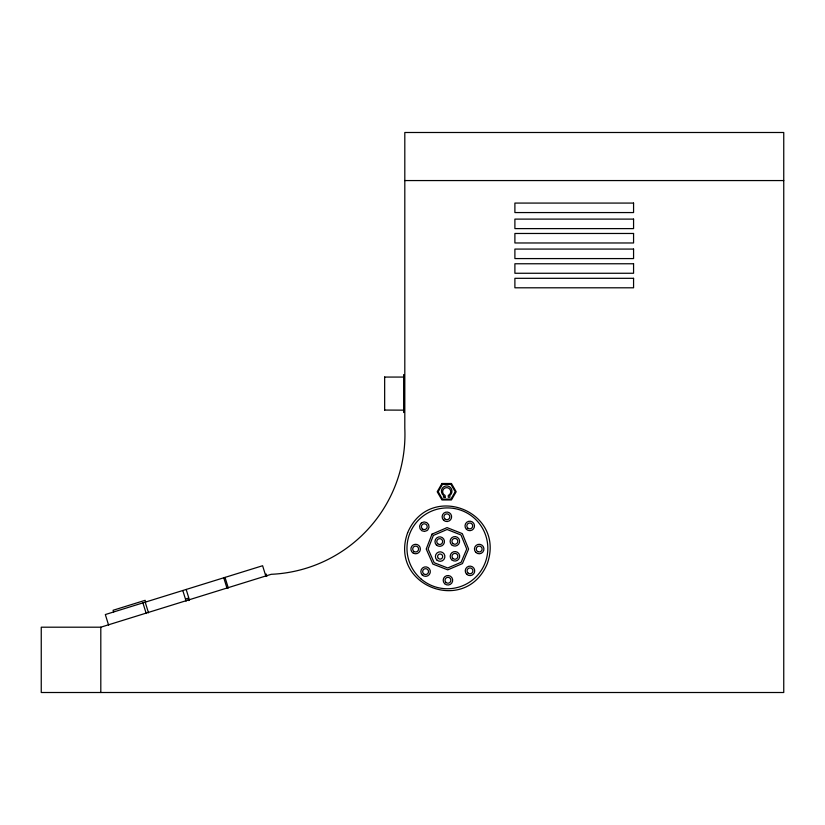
<?xml version="1.0" encoding="UTF-8"?>
<svg xmlns="http://www.w3.org/2000/svg" width="825" height="825" viewBox="0 0 825 825"><rect width="100%" height="100%" fill="white"/><g stroke="black" fill="none" stroke-linecap="round" stroke-linejoin="round"><path stroke-width="1.24" d="M185.594 599.012L187.935 598.28L188.636 600.559M100.805 627.196L271.219 574.303A139.93 139.93 0 0 0 404.807 428.309L404.807 132.495L783.75 132.495L783.75 692.505L41.25 692.505L41.25 627.196L100.805 627.196L100.805 692.505M404.807 180.562L783.75 180.562M384.656 377.066L403.642 377.066M384.656 410.066L403.642 410.149M266.135 574.014L266.836 576.283M265.918 576.386L262.608 565.733L105.322 614.553L108.632 625.206M225.019 577.407L228.319 588.05M223.761 577.799L227.061 588.442M186.172 589.462L189.472 600.105M182.799 590.504L186.11 601.157M145.664 602.033L145.138 600.322L113.097 610.273L113.633 611.975M145.21 602.178L148.51 612.82M142.921 602.889L146.221 613.532M403.642 374.571L403.642 412.552M384.656 376.973L384.656 410.149M407.663 532.641C388.493 585.317 465.156 615.574 487.142 564.011C506.313 511.335 429.639 481.078 407.663 532.641M432.011 534.136L426.236 549.038L432.867 564.083L447.758 569.858L462.454 563.588L468.6 549.038L462.309 533.631L447.057 527.608L432.011 534.136M433.362 535.446L428.113 548.996L434.167 562.722L447.728 567.982L461.134 562.268L466.713 549.027L460.979 534.971L447.088 529.485L433.362 535.446M441.942 483.512L437.198 491.731L441.942 499.96L451.44 499.96L456.184 491.731L451.44 483.512L441.942 483.512M442.437 484.368L438.188 491.731L442.437 499.094L450.945 499.094L455.194 491.731L450.945 484.368L442.437 484.368M421.575 522.803L420.668 523.648A4.744 4.744 0 0 0 427.041 530.568L427.948 529.732A4.744 4.744 0 0 0 421.575 522.803M633.569 203.074L514.893 203.074L514.893 212.561L633.569 212.561L633.569 203.074M633.569 219.11L514.893 219.11L514.893 228.608L633.569 228.608L633.569 219.11M633.569 233.475L514.893 233.475L514.893 242.973L633.569 242.973L633.569 233.475M633.569 249.078L514.893 249.078L514.893 258.576L633.569 258.576L633.569 249.078M633.569 263.763L514.893 263.763L514.893 273.261L633.569 273.261L633.569 263.763M633.569 278.314L514.893 278.314L514.893 287.801L633.569 287.801L633.569 278.314M445.098 497.258L443.51 497.258L443.51 495.412A5.28 5.28 0 0 1 442.788 487.647A5.28 5.28 0 0 1 450.594 487.647A5.28 5.28 0 0 1 449.883 495.412L449.883 497.258L448.284 497.258L448.284 495.412A4.053 4.053 0 0 0 449.893 489.215A4.053 4.053 0 0 0 443.489 489.215A4.053 4.053 0 0 0 445.098 495.412L445.098 497.258M445.902 582.378A2.929 2.929 0 0 0 450.78 580.975A2.929 2.929 0 0 0 447.129 577.448A2.929 2.929 0 0 0 445.902 582.378M423.555 573.705A2.929 2.929 0 0 0 428.433 572.313A2.929 2.929 0 0 0 424.782 568.786A2.929 2.929 0 0 0 423.555 573.705M444.84 518.894A2.929 2.929 0 0 0 449.718 517.502A2.929 2.929 0 0 0 446.067 513.975A2.929 2.929 0 0 0 444.84 518.894M422.441 528.928A2.918 2.918 0 0 0 427.175 527.185A2.918 2.918 0 0 0 423.308 523.957A2.918 2.918 0 0 0 422.441 528.928M420.894 578.851A40.425 40.425 0 0 0 487.09 556.019A40.425 40.425 0 0 0 434.218 510.118A40.425 40.425 0 0 0 420.894 578.851M414.171 551.574A2.929 2.929 0 0 0 418.574 549.038A2.929 2.929 0 0 0 414.171 546.501A2.929 2.929 0 0 0 414.171 551.574M422.287 575.015A4.744 4.744 0 0 0 430.196 572.756A4.744 4.744 0 0 0 424.287 567.043A4.744 4.744 0 0 0 422.287 575.015M444.634 583.677A4.744 4.744 0 0 0 452.543 581.419A4.744 4.744 0 0 0 446.634 575.706A4.744 4.744 0 0 0 444.634 583.677M475.829 552.389A4.744 4.744 0 0 0 483.77 550.265A4.744 4.744 0 0 0 477.953 544.448A4.744 4.744 0 0 0 475.829 552.389M413.263 553.142A4.744 4.744 0 0 0 420.389 549.038A4.744 4.744 0 0 0 413.263 544.923A4.744 4.744 0 0 0 413.263 553.142M443.572 520.204A4.744 4.744 0 0 0 451.481 517.945A4.744 4.744 0 0 0 445.572 512.232A4.744 4.744 0 0 0 443.572 520.204M466.455 529.341A4.744 4.744 0 0 0 474.365 527.082A4.744 4.744 0 0 0 468.456 521.369A4.744 4.744 0 0 0 466.455 529.341M467.723 528.031A2.929 2.929 0 0 0 472.601 526.639A2.929 2.929 0 0 0 468.951 523.112A2.929 2.929 0 0 0 467.723 528.031M437.673 543.696A2.929 2.929 0 0 0 442.551 542.293A2.929 2.929 0 0 0 438.91 538.766A2.929 2.929 0 0 0 437.673 543.696M452.822 543.438A2.929 2.929 0 0 0 457.71 542.046A2.929 2.929 0 0 0 454.059 538.519A2.929 2.929 0 0 0 452.822 543.438M436.838 559.969A4.744 4.744 0 0 0 444.747 557.71A4.744 4.744 0 0 0 438.838 551.997A4.744 4.744 0 0 0 436.838 559.969M451.564 544.748A4.744 4.744 0 0 0 459.463 542.489A4.744 4.744 0 0 0 453.554 536.766A4.744 4.744 0 0 0 451.564 544.748M436.415 544.995A4.744 4.744 0 0 0 444.314 542.737A4.744 4.744 0 0 0 438.405 537.023A4.744 4.744 0 0 0 436.415 544.995M451.636 559.721A4.744 4.744 0 0 0 459.546 557.463A4.744 4.744 0 0 0 453.626 551.75A4.744 4.744 0 0 0 451.636 559.721M466.682 574.272A4.744 4.744 0 0 0 474.581 572.014A4.744 4.744 0 0 0 468.672 566.301A4.744 4.744 0 0 0 466.682 574.272M467.94 572.962A2.929 2.929 0 0 0 472.818 571.57A2.929 2.929 0 0 0 469.177 568.043A2.929 2.929 0 0 0 467.94 572.962M477.727 551.574A2.929 2.929 0 0 0 482.12 549.038A2.929 2.929 0 0 0 477.727 546.501A2.929 2.929 0 0 0 477.727 551.574M438.364 558.391A2.558 2.558 0 0 0 442.623 557.174A2.558 2.558 0 0 0 439.436 554.101A2.558 2.558 0 0 0 438.364 558.391M452.894 558.422A2.929 2.929 0 0 0 457.782 557.019A2.929 2.929 0 0 0 454.132 553.493A2.929 2.929 0 0 0 452.894 558.422"/></g></svg>
